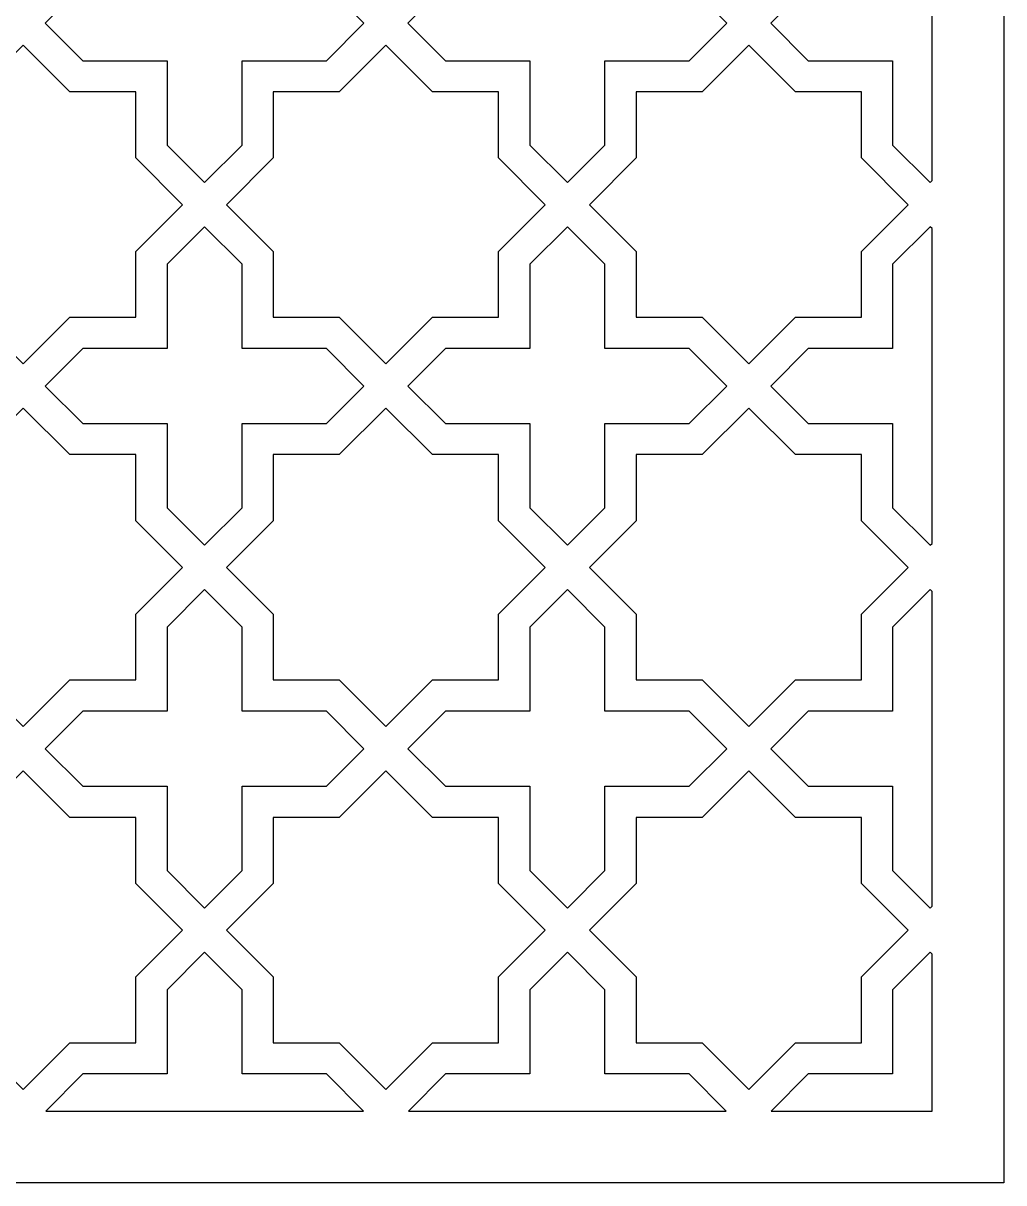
# Model space of a CAD drawing. Header units: millimetres. Extents: x -64 to 64, y -64 to 64.
# Drawn here: x 9.8 to 63.5, y -63.5 to 0 of the extents above; entities that cross this region are included whole.
import ezdxf

# ---------------------------------------------------------------- set-up
doc = ezdxf.new("R2010")
doc.units = ezdxf.units.MM
doc.header["$MEASUREMENT"] = 0
doc.layers.add('layer 1', color=7, linetype='Continuous')

msp = doc.modelspace()

# ---------------------------------------------------------------- linework, layer by layer
at = {"layer": 'layer 1', "color": 250}
for points, knots in [([(-63.5, 63.5), (-63.5, 63.5), (-63.5, -63.5), (-63.5, -63.5), (-63.5, -63.5), (-63.5, -63.5), (63.5, -63.5), (63.5, -63.5), (63.5, -63.5), (63.5, -63.5), (63.5, 63.5), (63.5, 63.5), (63.5, 63.5), (63.5, 63.5), (-63.5, 63.5), (-63.5, 63.5)], [0, 0, 0, 0, 0.2, 0.2, 0.2, 0.2, 0.4, 0.4, 0.4, 0.4, 0.6, 0.6, 0.6, 0.6, 1, 1, 1, 1]), ([(13.0863, -2.0881), (13.0863, -2.0881), (11.0307, -0.0325), (11.0307, -0.0325), (11.0307, -0.0325), (11.0307, -0.0325), (13.0863, 2.0228), (13.0863, 2.0228), (13.0863, 2.0228), (13.0863, 2.0228), (17.7013, 2.0228), (17.7013, 2.0228), (17.7013, 2.0228), (17.7013, 2.0228), (17.7013, 6.6315), (17.7013, 6.6315), (17.7013, 6.6315), (17.7013, 6.6315), (19.757, 8.6872), (19.757, 8.6872), (19.757, 8.6872), (19.757, 8.6872), (21.813, 6.6315), (21.813, 6.6315), (21.813, 6.6315), (21.813, 6.6315), (21.813, 2.0228), (21.813, 2.0228), (21.813, 2.0228), (21.813, 2.0228), (26.4213, 2.0228), (26.4213, 2.0228), (26.4213, 2.0228), (26.4213, 2.0228), (28.4769, -0.0325), (28.4769, -0.0325), (28.4769, -0.0325), (28.4769, -0.0325), (26.4213, -2.0881), (26.4213, -2.0881), (26.4213, -2.0881), (26.4213, -2.0881), (21.813, -2.0881), (21.813, -2.0881), (21.813, -2.0881), (21.813, -2.0881), (21.813, -6.6968), (21.813, -6.6968), (21.813, -6.6968), (21.813, -6.6968), (19.757, -8.7524), (19.757, -8.7524), (19.757, -8.7524), (19.757, -8.7524), (17.7013, -6.6968), (17.7013, -6.6968), (17.7013, -6.6968), (17.7013, -6.6968), (17.7013, -2.0881), (17.7013, -2.0881), (17.7013, -2.0881), (17.7013, -2.0881), (13.0863, -2.0881), (13.0863, -2.0881)], [0, 0, 0, 0, 0.0588235, 0.0588235, 0.0588235, 0.0588235, 0.1176471, 0.1176471, 0.1176471, 0.1176471, 0.1764706, 0.1764706, 0.1764706, 0.1764706, 0.2352941, 0.2352941, 0.2352941, 0.2352941, 0.2941176, 0.2941176, 0.2941176, 0.2941176, 0.3529412, 0.3529412, 0.3529412, 0.3529412, 0.4117647, 0.4117647, 0.4117647, 0.4117647, 0.4705882, 0.4705882, 0.4705882, 0.4705882, 0.5294118, 0.5294118, 0.5294118, 0.5294118, 0.5882353, 0.5882353, 0.5882353, 0.5882353, 0.6470588, 0.6470588, 0.6470588, 0.6470588, 0.7058824, 0.7058824, 0.7058824, 0.7058824, 0.7647059, 0.7647059, 0.7647059, 0.7647059, 0.8235294, 0.8235294, 0.8235294, 0.8235294, 0.8823529, 0.8823529, 0.8823529, 0.8823529, 1, 1, 1, 1]), ([(46.2767, 2.0228), (46.2767, 2.0228), (48.332, -0.0325), (48.332, -0.0325), (48.332, -0.0325), (48.332, -0.0325), (46.2767, -2.0881), (46.2767, -2.0881), (46.2767, -2.0881), (46.2767, -2.0881), (41.668, -2.0881), (41.668, -2.0881), (41.668, -2.0881), (41.668, -2.0881), (41.668, -6.6968), (41.668, -6.6968), (41.668, -6.6968), (41.668, -6.6968), (39.6124, -8.7524), (39.6124, -8.7524), (39.6124, -8.7524), (39.6124, -8.7524), (37.5567, -6.6968), (37.5567, -6.6968), (37.5567, -6.6968), (37.5567, -6.6968), (37.5567, -2.0881), (37.5567, -2.0881), (37.5567, -2.0881), (37.5567, -2.0881), (32.9417, -2.0881), (32.9417, -2.0881), (32.9417, -2.0881), (32.9417, -2.0881), (30.886, -0.0325), (30.886, -0.0325), (30.886, -0.0325), (30.886, -0.0325), (32.9417, 2.0228), (32.9417, 2.0228), (32.9417, 2.0228), (32.9417, 2.0228), (37.5567, 2.0228), (37.5567, 2.0228), (37.5567, 2.0228), (37.5567, 2.0228), (37.5567, 6.6315), (37.5567, 6.6315), (37.5567, 6.6315), (37.5567, 6.6315), (39.6124, 8.6872), (39.6124, 8.6872), (39.6124, 8.6872), (39.6124, 8.6872), (41.668, 6.6315), (41.668, 6.6315), (41.668, 6.6315), (41.668, 6.6315), (41.668, 2.0228), (41.668, 2.0228), (41.668, 2.0228), (41.668, 2.0228), (46.2767, 2.0228), (46.2767, 2.0228)], [0, 0, 0, 0, 0.0588235, 0.0588235, 0.0588235, 0.0588235, 0.1176471, 0.1176471, 0.1176471, 0.1176471, 0.1764706, 0.1764706, 0.1764706, 0.1764706, 0.2352941, 0.2352941, 0.2352941, 0.2352941, 0.2941176, 0.2941176, 0.2941176, 0.2941176, 0.3529412, 0.3529412, 0.3529412, 0.3529412, 0.4117647, 0.4117647, 0.4117647, 0.4117647, 0.4705882, 0.4705882, 0.4705882, 0.4705882, 0.5294118, 0.5294118, 0.5294118, 0.5294118, 0.5882353, 0.5882353, 0.5882353, 0.5882353, 0.6470588, 0.6470588, 0.6470588, 0.6470588, 0.7058824, 0.7058824, 0.7058824, 0.7058824, 0.7647059, 0.7647059, 0.7647059, 0.7647059, 0.8235294, 0.8235294, 0.8235294, 0.8235294, 0.8823529, 0.8823529, 0.8823529, 0.8823529, 1, 1, 1, 1]), ([(59.5722, -8.6476), (59.5722, -8.6476), (59.4678, -8.7524), (59.4678, -8.7524), (59.4678, -8.7524), (59.4678, -8.7524), (57.4121, -6.6968), (57.4121, -6.6968), (57.4121, -6.6968), (57.4121, -6.6968), (57.4121, -2.0881), (57.4121, -2.0881), (57.4121, -2.0881), (57.4121, -2.0881), (52.7971, -2.0881), (52.7971, -2.0881), (52.7971, -2.0881), (52.7971, -2.0881), (50.7411, -0.0325), (50.7411, -0.0325), (50.7411, -0.0325), (50.7411, -0.0325), (52.7971, 2.0228), (52.7971, 2.0228), (52.7971, 2.0228), (52.7971, 2.0228), (57.4121, 2.0228), (57.4121, 2.0228), (57.4121, 2.0228), (57.4121, 2.0228), (57.4121, 6.6315), (57.4121, 6.6315), (57.4121, 6.6315), (57.4121, 6.6315), (59.4678, 8.6872), (59.4678, 8.6872), (59.4678, 8.6872), (59.4678, 8.6872), (59.5722, 8.5824), (59.5722, 8.5824), (59.5722, 8.5824), (59.5722, 8.5824), (59.5722, -8.6476), (59.5722, -8.6476)], [0, 0, 0, 0, 0.0833333, 0.0833333, 0.0833333, 0.0833333, 0.1666667, 0.1666667, 0.1666667, 0.1666667, 0.25, 0.25, 0.25, 0.25, 0.3333333, 0.3333333, 0.3333333, 0.3333333, 0.4166667, 0.4166667, 0.4166667, 0.4166667, 0.5, 0.5, 0.5, 0.5, 0.5833333, 0.5833333, 0.5833333, 0.5833333, 0.6666667, 0.6666667, 0.6666667, 0.6666667, 0.75, 0.75, 0.75, 0.75, 0.8333333, 0.8333333, 0.8333333, 0.8333333, 1, 1, 1, 1]), ([(7.2732, -16.1237), (7.2732, -16.1237), (3.6597, -16.1237), (3.6597, -16.1237), (3.6597, -16.1237), (3.6597, -16.1237), (3.6597, -12.5166), (3.6597, -12.5166), (3.6597, -12.5166), (3.6597, -12.5166), (1.1067, -9.9635), (1.1067, -9.9635), (1.1067, -9.9635), (1.1067, -9.9635), (3.6597, -7.4041), (3.6597, -7.4041), (3.6597, -7.4041), (3.6597, -7.4041), (3.6597, -3.7902), (3.6597, -3.7902), (3.6597, -3.7902), (3.6597, -3.7902), (7.2732, -3.7902), (7.2732, -3.7902), (7.2732, -3.7902), (7.2732, -3.7902), (9.8263, -1.2372), (9.8263, -1.2372), (9.8263, -1.2372), (9.8263, -1.2372), (12.3793, -3.7902), (12.3793, -3.7902), (12.3793, -3.7902), (12.3793, -3.7902), (15.9928, -3.7902), (15.9928, -3.7902), (15.9928, -3.7902), (15.9928, -3.7902), (15.9928, -7.4041), (15.9928, -7.4041), (15.9928, -7.4041), (15.9928, -7.4041), (18.5459, -9.9635), (18.5459, -9.9635), (18.5459, -9.9635), (18.5459, -9.9635), (15.9928, -12.5166), (15.9928, -12.5166), (15.9928, -12.5166), (15.9928, -12.5166), (15.9928, -16.1237), (15.9928, -16.1237), (15.9928, -16.1237), (15.9928, -16.1237), (12.3793, -16.1237), (12.3793, -16.1237), (12.3793, -16.1237), (12.3793, -16.1237), (9.8263, -18.6768), (9.8263, -18.6768), (9.8263, -18.6768), (9.8263, -18.6768), (7.2732, -16.1237), (7.2732, -16.1237)], [0, 0, 0, 0, 0.0588235, 0.0588235, 0.0588235, 0.0588235, 0.1176471, 0.1176471, 0.1176471, 0.1176471, 0.1764706, 0.1764706, 0.1764706, 0.1764706, 0.2352941, 0.2352941, 0.2352941, 0.2352941, 0.2941176, 0.2941176, 0.2941176, 0.2941176, 0.3529412, 0.3529412, 0.3529412, 0.3529412, 0.4117647, 0.4117647, 0.4117647, 0.4117647, 0.4705882, 0.4705882, 0.4705882, 0.4705882, 0.5294118, 0.5294118, 0.5294118, 0.5294118, 0.5882353, 0.5882353, 0.5882353, 0.5882353, 0.6470588, 0.6470588, 0.6470588, 0.6470588, 0.7058824, 0.7058824, 0.7058824, 0.7058824, 0.7647059, 0.7647059, 0.7647059, 0.7647059, 0.8235294, 0.8235294, 0.8235294, 0.8235294, 0.8823529, 0.8823529, 0.8823529, 0.8823529, 1, 1, 1, 1]), ([(27.1286, -16.1237), (27.1286, -16.1237), (23.5148, -16.1237), (23.5148, -16.1237), (23.5148, -16.1237), (23.5148, -16.1237), (23.5148, -12.5166), (23.5148, -12.5166), (23.5148, -12.5166), (23.5148, -12.5166), (20.9617, -9.9635), (20.9617, -9.9635), (20.9617, -9.9635), (20.9617, -9.9635), (23.5148, -7.4041), (23.5148, -7.4041), (23.5148, -7.4041), (23.5148, -7.4041), (23.5148, -3.7902), (23.5148, -3.7902), (23.5148, -3.7902), (23.5148, -3.7902), (27.1286, -3.7902), (27.1286, -3.7902), (27.1286, -3.7902), (27.1286, -3.7902), (29.6817, -1.2372), (29.6817, -1.2372), (29.6817, -1.2372), (29.6817, -1.2372), (32.2347, -3.7902), (32.2347, -3.7902), (32.2347, -3.7902), (32.2347, -3.7902), (35.8482, -3.7902), (35.8482, -3.7902), (35.8482, -3.7902), (35.8482, -3.7902), (35.8482, -7.4041), (35.8482, -7.4041), (35.8482, -7.4041), (35.8482, -7.4041), (38.4013, -9.9635), (38.4013, -9.9635), (38.4013, -9.9635), (38.4013, -9.9635), (35.8482, -12.5166), (35.8482, -12.5166), (35.8482, -12.5166), (35.8482, -12.5166), (35.8482, -16.1237), (35.8482, -16.1237), (35.8482, -16.1237), (35.8482, -16.1237), (32.2347, -16.1237), (32.2347, -16.1237), (32.2347, -16.1237), (32.2347, -16.1237), (29.6817, -18.6768), (29.6817, -18.6768), (29.6817, -18.6768), (29.6817, -18.6768), (27.1286, -16.1237), (27.1286, -16.1237)], [0, 0, 0, 0, 0.0588235, 0.0588235, 0.0588235, 0.0588235, 0.1176471, 0.1176471, 0.1176471, 0.1176471, 0.1764706, 0.1764706, 0.1764706, 0.1764706, 0.2352941, 0.2352941, 0.2352941, 0.2352941, 0.2941176, 0.2941176, 0.2941176, 0.2941176, 0.3529412, 0.3529412, 0.3529412, 0.3529412, 0.4117647, 0.4117647, 0.4117647, 0.4117647, 0.4705882, 0.4705882, 0.4705882, 0.4705882, 0.5294118, 0.5294118, 0.5294118, 0.5294118, 0.5882353, 0.5882353, 0.5882353, 0.5882353, 0.6470588, 0.6470588, 0.6470588, 0.6470588, 0.7058824, 0.7058824, 0.7058824, 0.7058824, 0.7647059, 0.7647059, 0.7647059, 0.7647059, 0.8235294, 0.8235294, 0.8235294, 0.8235294, 0.8823529, 0.8823529, 0.8823529, 0.8823529, 1, 1, 1, 1]), ([(58.2567, -9.9635), (58.2567, -9.9635), (55.7036, -12.5166), (55.7036, -12.5166), (55.7036, -12.5166), (55.7036, -12.5166), (55.7036, -16.1237), (55.7036, -16.1237), (55.7036, -16.1237), (55.7036, -16.1237), (52.0898, -16.1237), (52.0898, -16.1237), (52.0898, -16.1237), (52.0898, -16.1237), (49.5364, -18.6768), (49.5364, -18.6768), (49.5364, -18.6768), (49.5364, -18.6768), (46.9833, -16.1237), (46.9833, -16.1237), (46.9833, -16.1237), (46.9833, -16.1237), (43.3765, -16.1237), (43.3765, -16.1237), (43.3765, -16.1237), (43.3765, -16.1237), (43.3765, -12.5166), (43.3765, -12.5166), (43.3765, -12.5166), (43.3765, -12.5166), (40.8167, -9.9635), (40.8167, -9.9635), (40.8167, -9.9635), (40.8167, -9.9635), (43.3765, -7.4041), (43.3765, -7.4041), (43.3765, -7.4041), (43.3765, -7.4041), (43.3765, -3.7902), (43.3765, -3.7902), (43.3765, -3.7902), (43.3765, -3.7902), (46.9833, -3.7902), (46.9833, -3.7902), (46.9833, -3.7902), (46.9833, -3.7902), (49.5364, -1.2372), (49.5364, -1.2372), (49.5364, -1.2372), (49.5364, -1.2372), (52.0898, -3.7902), (52.0898, -3.7902), (52.0898, -3.7902), (52.0898, -3.7902), (55.7036, -3.7902), (55.7036, -3.7902), (55.7036, -3.7902), (55.7036, -3.7902), (55.7036, -7.4041), (55.7036, -7.4041), (55.7036, -7.4041), (55.7036, -7.4041), (58.2567, -9.9635), (58.2567, -9.9635)], [0, 0, 0, 0, 0.0588235, 0.0588235, 0.0588235, 0.0588235, 0.1176471, 0.1176471, 0.1176471, 0.1176471, 0.1764706, 0.1764706, 0.1764706, 0.1764706, 0.2352941, 0.2352941, 0.2352941, 0.2352941, 0.2941176, 0.2941176, 0.2941176, 0.2941176, 0.3529412, 0.3529412, 0.3529412, 0.3529412, 0.4117647, 0.4117647, 0.4117647, 0.4117647, 0.4705882, 0.4705882, 0.4705882, 0.4705882, 0.5294118, 0.5294118, 0.5294118, 0.5294118, 0.5882353, 0.5882353, 0.5882353, 0.5882353, 0.6470588, 0.6470588, 0.6470588, 0.6470588, 0.7058824, 0.7058824, 0.7058824, 0.7058824, 0.7647059, 0.7647059, 0.7647059, 0.7647059, 0.8235294, 0.8235294, 0.8235294, 0.8235294, 0.8823529, 0.8823529, 0.8823529, 0.8823529, 1, 1, 1, 1]), ([(13.0863, -21.9435), (13.0863, -21.9435), (11.0307, -19.8878), (11.0307, -19.8878), (11.0307, -19.8878), (11.0307, -19.8878), (13.0863, -17.8322), (13.0863, -17.8322), (13.0863, -17.8322), (13.0863, -17.8322), (17.7013, -17.8322), (17.7013, -17.8322), (17.7013, -17.8322), (17.7013, -17.8322), (17.7013, -13.2235), (17.7013, -13.2235), (17.7013, -13.2235), (17.7013, -13.2235), (19.757, -11.1682), (19.757, -11.1682), (19.757, -11.1682), (19.757, -11.1682), (21.813, -13.2235), (21.813, -13.2235), (21.813, -13.2235), (21.813, -13.2235), (21.813, -17.8322), (21.813, -17.8322), (21.813, -17.8322), (21.813, -17.8322), (26.4213, -17.8322), (26.4213, -17.8322), (26.4213, -17.8322), (26.4213, -17.8322), (28.4769, -19.8878), (28.4769, -19.8878), (28.4769, -19.8878), (28.4769, -19.8878), (26.4213, -21.9435), (26.4213, -21.9435), (26.4213, -21.9435), (26.4213, -21.9435), (21.813, -21.9435), (21.813, -21.9435), (21.813, -21.9435), (21.813, -21.9435), (21.813, -26.5585), (21.813, -26.5585), (21.813, -26.5585), (21.813, -26.5585), (19.757, -28.6078), (19.757, -28.6078), (19.757, -28.6078), (19.757, -28.6078), (17.7013, -26.5585), (17.7013, -26.5585), (17.7013, -26.5585), (17.7013, -26.5585), (17.7013, -21.9435), (17.7013, -21.9435), (17.7013, -21.9435), (17.7013, -21.9435), (13.0863, -21.9435), (13.0863, -21.9435)], [0, 0, 0, 0, 0.0588235, 0.0588235, 0.0588235, 0.0588235, 0.1176471, 0.1176471, 0.1176471, 0.1176471, 0.1764706, 0.1764706, 0.1764706, 0.1764706, 0.2352941, 0.2352941, 0.2352941, 0.2352941, 0.2941176, 0.2941176, 0.2941176, 0.2941176, 0.3529412, 0.3529412, 0.3529412, 0.3529412, 0.4117647, 0.4117647, 0.4117647, 0.4117647, 0.4705882, 0.4705882, 0.4705882, 0.4705882, 0.5294118, 0.5294118, 0.5294118, 0.5294118, 0.5882353, 0.5882353, 0.5882353, 0.5882353, 0.6470588, 0.6470588, 0.6470588, 0.6470588, 0.7058824, 0.7058824, 0.7058824, 0.7058824, 0.7647059, 0.7647059, 0.7647059, 0.7647059, 0.8235294, 0.8235294, 0.8235294, 0.8235294, 0.8823529, 0.8823529, 0.8823529, 0.8823529, 1, 1, 1, 1]), ([(46.2767, -17.8322), (46.2767, -17.8322), (48.332, -19.8878), (48.332, -19.8878), (48.332, -19.8878), (48.332, -19.8878), (46.2767, -21.9435), (46.2767, -21.9435), (46.2767, -21.9435), (46.2767, -21.9435), (41.668, -21.9435), (41.668, -21.9435), (41.668, -21.9435), (41.668, -21.9435), (41.668, -26.5585), (41.668, -26.5585), (41.668, -26.5585), (41.668, -26.5585), (39.6124, -28.6078), (39.6124, -28.6078), (39.6124, -28.6078), (39.6124, -28.6078), (37.5567, -26.5585), (37.5567, -26.5585), (37.5567, -26.5585), (37.5567, -26.5585), (37.5567, -21.9435), (37.5567, -21.9435), (37.5567, -21.9435), (37.5567, -21.9435), (32.9417, -21.9435), (32.9417, -21.9435), (32.9417, -21.9435), (32.9417, -21.9435), (30.886, -19.8878), (30.886, -19.8878), (30.886, -19.8878), (30.886, -19.8878), (32.9417, -17.8322), (32.9417, -17.8322), (32.9417, -17.8322), (32.9417, -17.8322), (37.5567, -17.8322), (37.5567, -17.8322), (37.5567, -17.8322), (37.5567, -17.8322), (37.5567, -13.2235), (37.5567, -13.2235), (37.5567, -13.2235), (37.5567, -13.2235), (39.6124, -11.1682), (39.6124, -11.1682), (39.6124, -11.1682), (39.6124, -11.1682), (41.668, -13.2235), (41.668, -13.2235), (41.668, -13.2235), (41.668, -13.2235), (41.668, -17.8322), (41.668, -17.8322), (41.668, -17.8322), (41.668, -17.8322), (46.2767, -17.8322), (46.2767, -17.8322)], [0, 0, 0, 0, 0.0588235, 0.0588235, 0.0588235, 0.0588235, 0.1176471, 0.1176471, 0.1176471, 0.1176471, 0.1764706, 0.1764706, 0.1764706, 0.1764706, 0.2352941, 0.2352941, 0.2352941, 0.2352941, 0.2941176, 0.2941176, 0.2941176, 0.2941176, 0.3529412, 0.3529412, 0.3529412, 0.3529412, 0.4117647, 0.4117647, 0.4117647, 0.4117647, 0.4705882, 0.4705882, 0.4705882, 0.4705882, 0.5294118, 0.5294118, 0.5294118, 0.5294118, 0.5882353, 0.5882353, 0.5882353, 0.5882353, 0.6470588, 0.6470588, 0.6470588, 0.6470588, 0.7058824, 0.7058824, 0.7058824, 0.7058824, 0.7647059, 0.7647059, 0.7647059, 0.7647059, 0.8235294, 0.8235294, 0.8235294, 0.8235294, 0.8823529, 0.8823529, 0.8823529, 0.8823529, 1, 1, 1, 1]), ([(59.5722, -28.5031), (59.5722, -28.5031), (59.4678, -28.6078), (59.4678, -28.6078), (59.4678, -28.6078), (59.4678, -28.6078), (57.4121, -26.5585), (57.4121, -26.5585), (57.4121, -26.5585), (57.4121, -26.5585), (57.4121, -21.9435), (57.4121, -21.9435), (57.4121, -21.9435), (57.4121, -21.9435), (52.7971, -21.9435), (52.7971, -21.9435), (52.7971, -21.9435), (52.7971, -21.9435), (50.7411, -19.8878), (50.7411, -19.8878), (50.7411, -19.8878), (50.7411, -19.8878), (52.7971, -17.8322), (52.7971, -17.8322), (52.7971, -17.8322), (52.7971, -17.8322), (57.4121, -17.8322), (57.4121, -17.8322), (57.4121, -17.8322), (57.4121, -17.8322), (57.4121, -13.2235), (57.4121, -13.2235), (57.4121, -13.2235), (57.4121, -13.2235), (59.4678, -11.1682), (59.4678, -11.1682), (59.4678, -11.1682), (59.4678, -11.1682), (59.5722, -11.273), (59.5722, -11.273), (59.5722, -11.273), (59.5722, -11.273), (59.5722, -28.5031), (59.5722, -28.5031)], [0, 0, 0, 0, 0.0833333, 0.0833333, 0.0833333, 0.0833333, 0.1666667, 0.1666667, 0.1666667, 0.1666667, 0.25, 0.25, 0.25, 0.25, 0.3333333, 0.3333333, 0.3333333, 0.3333333, 0.4166667, 0.4166667, 0.4166667, 0.4166667, 0.5, 0.5, 0.5, 0.5, 0.5833333, 0.5833333, 0.5833333, 0.5833333, 0.6666667, 0.6666667, 0.6666667, 0.6666667, 0.75, 0.75, 0.75, 0.75, 0.8333333, 0.8333333, 0.8333333, 0.8333333, 1, 1, 1, 1]), ([(7.2732, -35.9791), (7.2732, -35.9791), (3.6597, -35.9791), (3.6597, -35.9791), (3.6597, -35.9791), (3.6597, -35.9791), (3.6597, -32.3719), (3.6597, -32.3719), (3.6597, -32.3719), (3.6597, -32.3719), (1.1067, -29.8185), (1.1067, -29.8185), (1.1067, -29.8185), (1.1067, -29.8185), (3.6597, -27.2655), (3.6597, -27.2655), (3.6597, -27.2655), (3.6597, -27.2655), (3.6597, -23.6456), (3.6597, -23.6456), (3.6597, -23.6456), (3.6597, -23.6456), (7.2732, -23.6456), (7.2732, -23.6456), (7.2732, -23.6456), (7.2732, -23.6456), (9.8263, -21.0926), (9.8263, -21.0926), (9.8263, -21.0926), (9.8263, -21.0926), (12.3793, -23.6456), (12.3793, -23.6456), (12.3793, -23.6456), (12.3793, -23.6456), (15.9928, -23.6456), (15.9928, -23.6456), (15.9928, -23.6456), (15.9928, -23.6456), (15.9928, -27.2655), (15.9928, -27.2655), (15.9928, -27.2655), (15.9928, -27.2655), (18.5459, -29.8185), (18.5459, -29.8185), (18.5459, -29.8185), (18.5459, -29.8185), (15.9928, -32.3719), (15.9928, -32.3719), (15.9928, -32.3719), (15.9928, -32.3719), (15.9928, -35.9791), (15.9928, -35.9791), (15.9928, -35.9791), (15.9928, -35.9791), (12.3793, -35.9791), (12.3793, -35.9791), (12.3793, -35.9791), (12.3793, -35.9791), (9.8263, -38.5317), (9.8263, -38.5317), (9.8263, -38.5317), (9.8263, -38.5317), (7.2732, -35.9791), (7.2732, -35.9791)], [0, 0, 0, 0, 0.0588235, 0.0588235, 0.0588235, 0.0588235, 0.1176471, 0.1176471, 0.1176471, 0.1176471, 0.1764706, 0.1764706, 0.1764706, 0.1764706, 0.2352941, 0.2352941, 0.2352941, 0.2352941, 0.2941176, 0.2941176, 0.2941176, 0.2941176, 0.3529412, 0.3529412, 0.3529412, 0.3529412, 0.4117647, 0.4117647, 0.4117647, 0.4117647, 0.4705882, 0.4705882, 0.4705882, 0.4705882, 0.5294118, 0.5294118, 0.5294118, 0.5294118, 0.5882353, 0.5882353, 0.5882353, 0.5882353, 0.6470588, 0.6470588, 0.6470588, 0.6470588, 0.7058824, 0.7058824, 0.7058824, 0.7058824, 0.7647059, 0.7647059, 0.7647059, 0.7647059, 0.8235294, 0.8235294, 0.8235294, 0.8235294, 0.8823529, 0.8823529, 0.8823529, 0.8823529, 1, 1, 1, 1]), ([(27.1286, -35.9791), (27.1286, -35.9791), (23.5148, -35.9791), (23.5148, -35.9791), (23.5148, -35.9791), (23.5148, -35.9791), (23.5148, -32.3719), (23.5148, -32.3719), (23.5148, -32.3719), (23.5148, -32.3719), (20.9617, -29.8185), (20.9617, -29.8185), (20.9617, -29.8185), (20.9617, -29.8185), (23.5148, -27.2655), (23.5148, -27.2655), (23.5148, -27.2655), (23.5148, -27.2655), (23.5148, -23.6456), (23.5148, -23.6456), (23.5148, -23.6456), (23.5148, -23.6456), (27.1286, -23.6456), (27.1286, -23.6456), (27.1286, -23.6456), (27.1286, -23.6456), (29.6817, -21.0926), (29.6817, -21.0926), (29.6817, -21.0926), (29.6817, -21.0926), (32.2347, -23.6456), (32.2347, -23.6456), (32.2347, -23.6456), (32.2347, -23.6456), (35.8482, -23.6456), (35.8482, -23.6456), (35.8482, -23.6456), (35.8482, -23.6456), (35.8482, -27.2655), (35.8482, -27.2655), (35.8482, -27.2655), (35.8482, -27.2655), (38.4013, -29.8185), (38.4013, -29.8185), (38.4013, -29.8185), (38.4013, -29.8185), (35.8482, -32.3719), (35.8482, -32.3719), (35.8482, -32.3719), (35.8482, -32.3719), (35.8482, -35.9791), (35.8482, -35.9791), (35.8482, -35.9791), (35.8482, -35.9791), (32.2347, -35.9791), (32.2347, -35.9791), (32.2347, -35.9791), (32.2347, -35.9791), (29.6817, -38.5317), (29.6817, -38.5317), (29.6817, -38.5317), (29.6817, -38.5317), (27.1286, -35.9791), (27.1286, -35.9791)], [0, 0, 0, 0, 0.0588235, 0.0588235, 0.0588235, 0.0588235, 0.1176471, 0.1176471, 0.1176471, 0.1176471, 0.1764706, 0.1764706, 0.1764706, 0.1764706, 0.2352941, 0.2352941, 0.2352941, 0.2352941, 0.2941176, 0.2941176, 0.2941176, 0.2941176, 0.3529412, 0.3529412, 0.3529412, 0.3529412, 0.4117647, 0.4117647, 0.4117647, 0.4117647, 0.4705882, 0.4705882, 0.4705882, 0.4705882, 0.5294118, 0.5294118, 0.5294118, 0.5294118, 0.5882353, 0.5882353, 0.5882353, 0.5882353, 0.6470588, 0.6470588, 0.6470588, 0.6470588, 0.7058824, 0.7058824, 0.7058824, 0.7058824, 0.7647059, 0.7647059, 0.7647059, 0.7647059, 0.8235294, 0.8235294, 0.8235294, 0.8235294, 0.8823529, 0.8823529, 0.8823529, 0.8823529, 1, 1, 1, 1]), ([(58.2567, -29.8185), (58.2567, -29.8185), (55.7036, -32.3719), (55.7036, -32.3719), (55.7036, -32.3719), (55.7036, -32.3719), (55.7036, -35.9791), (55.7036, -35.9791), (55.7036, -35.9791), (55.7036, -35.9791), (52.0898, -35.9791), (52.0898, -35.9791), (52.0898, -35.9791), (52.0898, -35.9791), (49.5364, -38.5317), (49.5364, -38.5317), (49.5364, -38.5317), (49.5364, -38.5317), (46.9833, -35.9791), (46.9833, -35.9791), (46.9833, -35.9791), (46.9833, -35.9791), (43.3765, -35.9791), (43.3765, -35.9791), (43.3765, -35.9791), (43.3765, -35.9791), (43.3765, -32.3719), (43.3765, -32.3719), (43.3765, -32.3719), (43.3765, -32.3719), (40.8167, -29.8185), (40.8167, -29.8185), (40.8167, -29.8185), (40.8167, -29.8185), (43.3765, -27.2655), (43.3765, -27.2655), (43.3765, -27.2655), (43.3765, -27.2655), (43.3765, -23.6456), (43.3765, -23.6456), (43.3765, -23.6456), (43.3765, -23.6456), (46.9833, -23.6456), (46.9833, -23.6456), (46.9833, -23.6456), (46.9833, -23.6456), (49.5364, -21.0926), (49.5364, -21.0926), (49.5364, -21.0926), (49.5364, -21.0926), (52.0898, -23.6456), (52.0898, -23.6456), (52.0898, -23.6456), (52.0898, -23.6456), (55.7036, -23.6456), (55.7036, -23.6456), (55.7036, -23.6456), (55.7036, -23.6456), (55.7036, -27.2655), (55.7036, -27.2655), (55.7036, -27.2655), (55.7036, -27.2655), (58.2567, -29.8185), (58.2567, -29.8185)], [0, 0, 0, 0, 0.0588235, 0.0588235, 0.0588235, 0.0588235, 0.1176471, 0.1176471, 0.1176471, 0.1176471, 0.1764706, 0.1764706, 0.1764706, 0.1764706, 0.2352941, 0.2352941, 0.2352941, 0.2352941, 0.2941176, 0.2941176, 0.2941176, 0.2941176, 0.3529412, 0.3529412, 0.3529412, 0.3529412, 0.4117647, 0.4117647, 0.4117647, 0.4117647, 0.4705882, 0.4705882, 0.4705882, 0.4705882, 0.5294118, 0.5294118, 0.5294118, 0.5294118, 0.5882353, 0.5882353, 0.5882353, 0.5882353, 0.6470588, 0.6470588, 0.6470588, 0.6470588, 0.7058824, 0.7058824, 0.7058824, 0.7058824, 0.7647059, 0.7647059, 0.7647059, 0.7647059, 0.8235294, 0.8235294, 0.8235294, 0.8235294, 0.8823529, 0.8823529, 0.8823529, 0.8823529, 1, 1, 1, 1]), ([(13.0863, -41.7989), (13.0863, -41.7989), (11.0307, -39.7432), (11.0307, -39.7432), (11.0307, -39.7432), (11.0307, -39.7432), (13.0863, -37.6876), (13.0863, -37.6876), (13.0863, -37.6876), (13.0863, -37.6876), (17.7013, -37.6876), (17.7013, -37.6876), (17.7013, -37.6876), (17.7013, -37.6876), (17.7013, -33.0788), (17.7013, -33.0788), (17.7013, -33.0788), (17.7013, -33.0788), (19.757, -31.0232), (19.757, -31.0232), (19.757, -31.0232), (19.757, -31.0232), (21.813, -33.0788), (21.813, -33.0788), (21.813, -33.0788), (21.813, -33.0788), (21.813, -37.6876), (21.813, -37.6876), (21.813, -37.6876), (21.813, -37.6876), (26.4213, -37.6876), (26.4213, -37.6876), (26.4213, -37.6876), (26.4213, -37.6876), (28.4769, -39.7432), (28.4769, -39.7432), (28.4769, -39.7432), (28.4769, -39.7432), (26.4213, -41.7989), (26.4213, -41.7989), (26.4213, -41.7989), (26.4213, -41.7989), (21.813, -41.7989), (21.813, -41.7989), (21.813, -41.7989), (21.813, -41.7989), (21.813, -46.4138), (21.813, -46.4138), (21.813, -46.4138), (21.813, -46.4138), (19.757, -48.4696), (19.757, -48.4696), (19.757, -48.4696), (19.757, -48.4696), (17.7013, -46.4138), (17.7013, -46.4138), (17.7013, -46.4138), (17.7013, -46.4138), (17.7013, -41.7989), (17.7013, -41.7989), (17.7013, -41.7989), (17.7013, -41.7989), (13.0863, -41.7989), (13.0863, -41.7989)], [0, 0, 0, 0, 0.0588235, 0.0588235, 0.0588235, 0.0588235, 0.1176471, 0.1176471, 0.1176471, 0.1176471, 0.1764706, 0.1764706, 0.1764706, 0.1764706, 0.2352941, 0.2352941, 0.2352941, 0.2352941, 0.2941176, 0.2941176, 0.2941176, 0.2941176, 0.3529412, 0.3529412, 0.3529412, 0.3529412, 0.4117647, 0.4117647, 0.4117647, 0.4117647, 0.4705882, 0.4705882, 0.4705882, 0.4705882, 0.5294118, 0.5294118, 0.5294118, 0.5294118, 0.5882353, 0.5882353, 0.5882353, 0.5882353, 0.6470588, 0.6470588, 0.6470588, 0.6470588, 0.7058824, 0.7058824, 0.7058824, 0.7058824, 0.7647059, 0.7647059, 0.7647059, 0.7647059, 0.8235294, 0.8235294, 0.8235294, 0.8235294, 0.8823529, 0.8823529, 0.8823529, 0.8823529, 1, 1, 1, 1]), ([(32.9417, -41.7989), (32.9417, -41.7989), (30.886, -39.7432), (30.886, -39.7432), (30.886, -39.7432), (30.886, -39.7432), (32.9417, -37.6876), (32.9417, -37.6876), (32.9417, -37.6876), (32.9417, -37.6876), (37.5567, -37.6876), (37.5567, -37.6876), (37.5567, -37.6876), (37.5567, -37.6876), (37.5567, -33.0788), (37.5567, -33.0788), (37.5567, -33.0788), (37.5567, -33.0788), (39.6124, -31.0232), (39.6124, -31.0232), (39.6124, -31.0232), (39.6124, -31.0232), (41.668, -33.0788), (41.668, -33.0788), (41.668, -33.0788), (41.668, -33.0788), (41.668, -37.6876), (41.668, -37.6876), (41.668, -37.6876), (41.668, -37.6876), (46.2767, -37.6876), (46.2767, -37.6876), (46.2767, -37.6876), (46.2767, -37.6876), (48.332, -39.7432), (48.332, -39.7432), (48.332, -39.7432), (48.332, -39.7432), (46.2767, -41.7989), (46.2767, -41.7989), (46.2767, -41.7989), (46.2767, -41.7989), (41.668, -41.7989), (41.668, -41.7989), (41.668, -41.7989), (41.668, -41.7989), (41.668, -46.4138), (41.668, -46.4138), (41.668, -46.4138), (41.668, -46.4138), (39.6124, -48.4696), (39.6124, -48.4696), (39.6124, -48.4696), (39.6124, -48.4696), (37.5567, -46.4138), (37.5567, -46.4138), (37.5567, -46.4138), (37.5567, -46.4138), (37.5567, -41.7989), (37.5567, -41.7989), (37.5567, -41.7989), (37.5567, -41.7989), (32.9417, -41.7989), (32.9417, -41.7989)], [0, 0, 0, 0, 0.0588235, 0.0588235, 0.0588235, 0.0588235, 0.1176471, 0.1176471, 0.1176471, 0.1176471, 0.1764706, 0.1764706, 0.1764706, 0.1764706, 0.2352941, 0.2352941, 0.2352941, 0.2352941, 0.2941176, 0.2941176, 0.2941176, 0.2941176, 0.3529412, 0.3529412, 0.3529412, 0.3529412, 0.4117647, 0.4117647, 0.4117647, 0.4117647, 0.4705882, 0.4705882, 0.4705882, 0.4705882, 0.5294118, 0.5294118, 0.5294118, 0.5294118, 0.5882353, 0.5882353, 0.5882353, 0.5882353, 0.6470588, 0.6470588, 0.6470588, 0.6470588, 0.7058824, 0.7058824, 0.7058824, 0.7058824, 0.7647059, 0.7647059, 0.7647059, 0.7647059, 0.8235294, 0.8235294, 0.8235294, 0.8235294, 0.8823529, 0.8823529, 0.8823529, 0.8823529, 1, 1, 1, 1]), ([(59.5722, -48.3581), (59.5722, -48.3581), (59.4678, -48.4696), (59.4678, -48.4696), (59.4678, -48.4696), (59.4678, -48.4696), (57.4121, -46.4138), (57.4121, -46.4138), (57.4121, -46.4138), (57.4121, -46.4138), (57.4121, -41.7989), (57.4121, -41.7989), (57.4121, -41.7989), (57.4121, -41.7989), (52.7971, -41.7989), (52.7971, -41.7989), (52.7971, -41.7989), (52.7971, -41.7989), (50.7411, -39.7432), (50.7411, -39.7432), (50.7411, -39.7432), (50.7411, -39.7432), (52.7971, -37.6876), (52.7971, -37.6876), (52.7971, -37.6876), (52.7971, -37.6876), (57.4121, -37.6876), (57.4121, -37.6876), (57.4121, -37.6876), (57.4121, -37.6876), (57.4121, -33.0788), (57.4121, -33.0788), (57.4121, -33.0788), (57.4121, -33.0788), (59.4678, -31.0232), (59.4678, -31.0232), (59.4678, -31.0232), (59.4678, -31.0232), (59.5722, -31.1347), (59.5722, -31.1347), (59.5722, -31.1347), (59.5722, -31.1347), (59.5722, -48.3581), (59.5722, -48.3581)], [0, 0, 0, 0, 0.0833333, 0.0833333, 0.0833333, 0.0833333, 0.1666667, 0.1666667, 0.1666667, 0.1666667, 0.25, 0.25, 0.25, 0.25, 0.3333333, 0.3333333, 0.3333333, 0.3333333, 0.4166667, 0.4166667, 0.4166667, 0.4166667, 0.5, 0.5, 0.5, 0.5, 0.5833333, 0.5833333, 0.5833333, 0.5833333, 0.6666667, 0.6666667, 0.6666667, 0.6666667, 0.75, 0.75, 0.75, 0.75, 0.8333333, 0.8333333, 0.8333333, 0.8333333, 1, 1, 1, 1]), ([(7.2732, -55.8341), (7.2732, -55.8341), (3.6597, -55.8341), (3.6597, -55.8341), (3.6597, -55.8341), (3.6597, -55.8341), (3.6597, -52.227), (3.6597, -52.227), (3.6597, -52.227), (3.6597, -52.227), (1.1067, -49.6739), (1.1067, -49.6739), (1.1067, -49.6739), (1.1067, -49.6739), (3.6597, -47.1209), (3.6597, -47.1209), (3.6597, -47.1209), (3.6597, -47.1209), (3.6597, -43.5074), (3.6597, -43.5074), (3.6597, -43.5074), (3.6597, -43.5074), (7.2732, -43.5074), (7.2732, -43.5074), (7.2732, -43.5074), (7.2732, -43.5074), (9.8263, -40.9476), (9.8263, -40.9476), (9.8263, -40.9476), (9.8263, -40.9476), (12.3793, -43.5074), (12.3793, -43.5074), (12.3793, -43.5074), (12.3793, -43.5074), (15.9928, -43.5074), (15.9928, -43.5074), (15.9928, -43.5074), (15.9928, -43.5074), (15.9928, -47.1209), (15.9928, -47.1209), (15.9928, -47.1209), (15.9928, -47.1209), (18.5459, -49.6739), (18.5459, -49.6739), (18.5459, -49.6739), (18.5459, -49.6739), (15.9928, -52.227), (15.9928, -52.227), (15.9928, -52.227), (15.9928, -52.227), (15.9928, -55.8341), (15.9928, -55.8341), (15.9928, -55.8341), (15.9928, -55.8341), (12.3793, -55.8341), (12.3793, -55.8341), (12.3793, -55.8341), (12.3793, -55.8341), (9.8263, -58.3872), (9.8263, -58.3872), (9.8263, -58.3872), (9.8263, -58.3872), (7.2732, -55.8341), (7.2732, -55.8341)], [0, 0, 0, 0, 0.0588235, 0.0588235, 0.0588235, 0.0588235, 0.1176471, 0.1176471, 0.1176471, 0.1176471, 0.1764706, 0.1764706, 0.1764706, 0.1764706, 0.2352941, 0.2352941, 0.2352941, 0.2352941, 0.2941176, 0.2941176, 0.2941176, 0.2941176, 0.3529412, 0.3529412, 0.3529412, 0.3529412, 0.4117647, 0.4117647, 0.4117647, 0.4117647, 0.4705882, 0.4705882, 0.4705882, 0.4705882, 0.5294118, 0.5294118, 0.5294118, 0.5294118, 0.5882353, 0.5882353, 0.5882353, 0.5882353, 0.6470588, 0.6470588, 0.6470588, 0.6470588, 0.7058824, 0.7058824, 0.7058824, 0.7058824, 0.7647059, 0.7647059, 0.7647059, 0.7647059, 0.8235294, 0.8235294, 0.8235294, 0.8235294, 0.8823529, 0.8823529, 0.8823529, 0.8823529, 1, 1, 1, 1]), ([(27.1286, -55.8341), (27.1286, -55.8341), (23.5148, -55.8341), (23.5148, -55.8341), (23.5148, -55.8341), (23.5148, -55.8341), (23.5148, -52.227), (23.5148, -52.227), (23.5148, -52.227), (23.5148, -52.227), (20.9617, -49.6739), (20.9617, -49.6739), (20.9617, -49.6739), (20.9617, -49.6739), (23.5148, -47.1209), (23.5148, -47.1209), (23.5148, -47.1209), (23.5148, -47.1209), (23.5148, -43.5074), (23.5148, -43.5074), (23.5148, -43.5074), (23.5148, -43.5074), (27.1286, -43.5074), (27.1286, -43.5074), (27.1286, -43.5074), (27.1286, -43.5074), (29.6817, -40.9476), (29.6817, -40.9476), (29.6817, -40.9476), (29.6817, -40.9476), (32.2347, -43.5074), (32.2347, -43.5074), (32.2347, -43.5074), (32.2347, -43.5074), (35.8482, -43.5074), (35.8482, -43.5074), (35.8482, -43.5074), (35.8482, -43.5074), (35.8482, -47.1209), (35.8482, -47.1209), (35.8482, -47.1209), (35.8482, -47.1209), (38.4013, -49.6739), (38.4013, -49.6739), (38.4013, -49.6739), (38.4013, -49.6739), (35.8482, -52.227), (35.8482, -52.227), (35.8482, -52.227), (35.8482, -52.227), (35.8482, -55.8341), (35.8482, -55.8341), (35.8482, -55.8341), (35.8482, -55.8341), (32.2347, -55.8341), (32.2347, -55.8341), (32.2347, -55.8341), (32.2347, -55.8341), (29.6817, -58.3872), (29.6817, -58.3872), (29.6817, -58.3872), (29.6817, -58.3872), (27.1286, -55.8341), (27.1286, -55.8341)], [0, 0, 0, 0, 0.0588235, 0.0588235, 0.0588235, 0.0588235, 0.1176471, 0.1176471, 0.1176471, 0.1176471, 0.1764706, 0.1764706, 0.1764706, 0.1764706, 0.2352941, 0.2352941, 0.2352941, 0.2352941, 0.2941176, 0.2941176, 0.2941176, 0.2941176, 0.3529412, 0.3529412, 0.3529412, 0.3529412, 0.4117647, 0.4117647, 0.4117647, 0.4117647, 0.4705882, 0.4705882, 0.4705882, 0.4705882, 0.5294118, 0.5294118, 0.5294118, 0.5294118, 0.5882353, 0.5882353, 0.5882353, 0.5882353, 0.6470588, 0.6470588, 0.6470588, 0.6470588, 0.7058824, 0.7058824, 0.7058824, 0.7058824, 0.7647059, 0.7647059, 0.7647059, 0.7647059, 0.8235294, 0.8235294, 0.8235294, 0.8235294, 0.8823529, 0.8823529, 0.8823529, 0.8823529, 1, 1, 1, 1]), ([(46.9833, -55.8341), (46.9833, -55.8341), (43.3765, -55.8341), (43.3765, -55.8341), (43.3765, -55.8341), (43.3765, -55.8341), (43.3765, -52.227), (43.3765, -52.227), (43.3765, -52.227), (43.3765, -52.227), (40.8167, -49.6739), (40.8167, -49.6739), (40.8167, -49.6739), (40.8167, -49.6739), (43.3765, -47.1209), (43.3765, -47.1209), (43.3765, -47.1209), (43.3765, -47.1209), (43.3765, -43.5074), (43.3765, -43.5074), (43.3765, -43.5074), (43.3765, -43.5074), (46.9833, -43.5074), (46.9833, -43.5074), (46.9833, -43.5074), (46.9833, -43.5074), (49.5364, -40.9476), (49.5364, -40.9476), (49.5364, -40.9476), (49.5364, -40.9476), (52.0898, -43.5074), (52.0898, -43.5074), (52.0898, -43.5074), (52.0898, -43.5074), (55.7036, -43.5074), (55.7036, -43.5074), (55.7036, -43.5074), (55.7036, -43.5074), (55.7036, -47.1209), (55.7036, -47.1209), (55.7036, -47.1209), (55.7036, -47.1209), (58.2567, -49.6739), (58.2567, -49.6739), (58.2567, -49.6739), (58.2567, -49.6739), (55.7036, -52.227), (55.7036, -52.227), (55.7036, -52.227), (55.7036, -52.227), (55.7036, -55.8341), (55.7036, -55.8341), (55.7036, -55.8341), (55.7036, -55.8341), (52.0898, -55.8341), (52.0898, -55.8341), (52.0898, -55.8341), (52.0898, -55.8341), (49.5364, -58.3872), (49.5364, -58.3872), (49.5364, -58.3872), (49.5364, -58.3872), (46.9833, -55.8341), (46.9833, -55.8341)], [0, 0, 0, 0, 0.0588235, 0.0588235, 0.0588235, 0.0588235, 0.1176471, 0.1176471, 0.1176471, 0.1176471, 0.1764706, 0.1764706, 0.1764706, 0.1764706, 0.2352941, 0.2352941, 0.2352941, 0.2352941, 0.2941176, 0.2941176, 0.2941176, 0.2941176, 0.3529412, 0.3529412, 0.3529412, 0.3529412, 0.4117647, 0.4117647, 0.4117647, 0.4117647, 0.4705882, 0.4705882, 0.4705882, 0.4705882, 0.5294118, 0.5294118, 0.5294118, 0.5294118, 0.5882353, 0.5882353, 0.5882353, 0.5882353, 0.6470588, 0.6470588, 0.6470588, 0.6470588, 0.7058824, 0.7058824, 0.7058824, 0.7058824, 0.7647059, 0.7647059, 0.7647059, 0.7647059, 0.8235294, 0.8235294, 0.8235294, 0.8235294, 0.8823529, 0.8823529, 0.8823529, 0.8823529, 1, 1, 1, 1]), ([(11.0571, -59.5722), (11.0571, -59.5722), (13.0863, -57.5426), (13.0863, -57.5426), (13.0863, -57.5426), (13.0863, -57.5426), (17.7013, -57.5426), (17.7013, -57.5426), (17.7013, -57.5426), (17.7013, -57.5426), (17.7013, -52.9339), (17.7013, -52.9339), (17.7013, -52.9339), (17.7013, -52.9339), (19.757, -50.8787), (19.757, -50.8787), (19.757, -50.8787), (19.757, -50.8787), (21.813, -52.9339), (21.813, -52.9339), (21.813, -52.9339), (21.813, -52.9339), (21.813, -57.5426), (21.813, -57.5426), (21.813, -57.5426), (21.813, -57.5426), (26.4213, -57.5426), (26.4213, -57.5426), (26.4213, -57.5426), (26.4213, -57.5426), (28.4505, -59.5722), (28.4505, -59.5722), (28.4505, -59.5722), (28.4505, -59.5722), (11.0571, -59.5722), (11.0571, -59.5722)], [0, 0, 0, 0, 0.1, 0.1, 0.1, 0.1, 0.2, 0.2, 0.2, 0.2, 0.3, 0.3, 0.3, 0.3, 0.4, 0.4, 0.4, 0.4, 0.5, 0.5, 0.5, 0.5, 0.6, 0.6, 0.6, 0.6, 0.7, 0.7, 0.7, 0.7, 0.8, 0.8, 0.8, 0.8, 1, 1, 1, 1]), ([(30.9122, -59.5722), (30.9122, -59.5722), (32.9417, -57.5426), (32.9417, -57.5426), (32.9417, -57.5426), (32.9417, -57.5426), (37.5567, -57.5426), (37.5567, -57.5426), (37.5567, -57.5426), (37.5567, -57.5426), (37.5567, -52.9339), (37.5567, -52.9339), (37.5567, -52.9339), (37.5567, -52.9339), (39.6124, -50.8787), (39.6124, -50.8787), (39.6124, -50.8787), (39.6124, -50.8787), (41.668, -52.9339), (41.668, -52.9339), (41.668, -52.9339), (41.668, -52.9339), (41.668, -57.5426), (41.668, -57.5426), (41.668, -57.5426), (41.668, -57.5426), (46.2767, -57.5426), (46.2767, -57.5426), (46.2767, -57.5426), (46.2767, -57.5426), (48.3059, -59.5722), (48.3059, -59.5722), (48.3059, -59.5722), (48.3059, -59.5722), (30.9122, -59.5722), (30.9122, -59.5722)], [0, 0, 0, 0, 0.1, 0.1, 0.1, 0.1, 0.2, 0.2, 0.2, 0.2, 0.3, 0.3, 0.3, 0.3, 0.4, 0.4, 0.4, 0.4, 0.5, 0.5, 0.5, 0.5, 0.6, 0.6, 0.6, 0.6, 0.7, 0.7, 0.7, 0.7, 0.8, 0.8, 0.8, 0.8, 1, 1, 1, 1]), ([(59.5722, -59.5722), (59.5722, -59.5722), (50.7675, -59.5722), (50.7675, -59.5722), (50.7675, -59.5722), (50.7675, -59.5722), (52.7971, -57.5426), (52.7971, -57.5426), (52.7971, -57.5426), (52.7971, -57.5426), (57.4121, -57.5426), (57.4121, -57.5426), (57.4121, -57.5426), (57.4121, -57.5426), (57.4121, -52.9339), (57.4121, -52.9339), (57.4121, -52.9339), (57.4121, -52.9339), (59.4678, -50.8787), (59.4678, -50.8787), (59.4678, -50.8787), (59.4678, -50.8787), (59.5722, -50.9898), (59.5722, -50.9898), (59.5722, -50.9898), (59.5722, -50.9898), (59.5722, -59.5722), (59.5722, -59.5722)], [0, 0, 0, 0, 0.125, 0.125, 0.125, 0.125, 0.25, 0.25, 0.25, 0.25, 0.375, 0.375, 0.375, 0.375, 0.5, 0.5, 0.5, 0.5, 0.625, 0.625, 0.625, 0.625, 0.75, 0.75, 0.75, 0.75, 1, 1, 1, 1])]:
    msp.add_open_spline(points, degree=3, knots=knots, dxfattribs=at)

doc.saveas('drawing.dxf')
